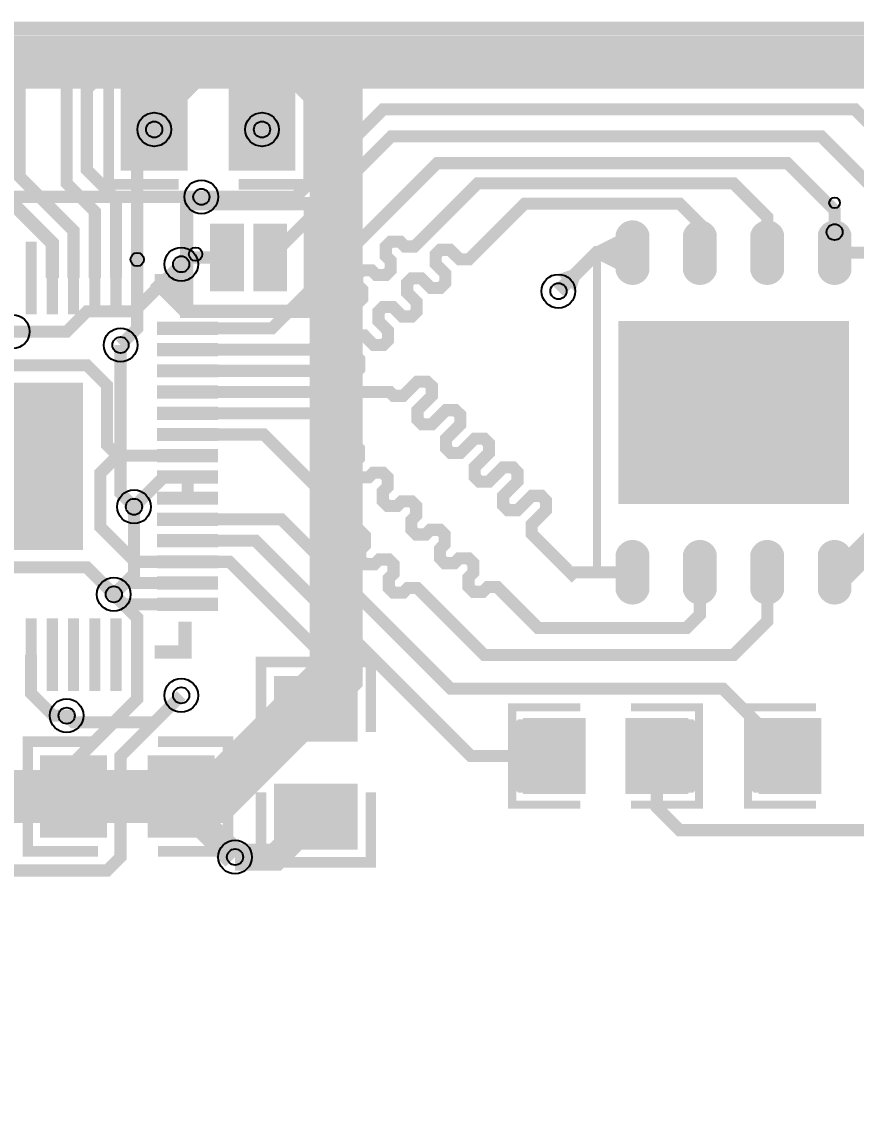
# Model space of a CAD drawing. Extents: x -5 to 8273, y -8280 to 5.
# Drawn here: x 4332 to 4951, y -801 to 5 of the extents above; entities that cross this region are included whole.
import ezdxf

# ---------------------------------------------------------------- set-up
doc = ezdxf.new("R2010")
doc.units = 9
for name, color, linetype, true_color in [('BoardOutLine', 7, 'Continuous', 0xff00ff), ('BottomLayer', 7, 'Continuous', 0x0000ff), ('Document', 7, 'Continuous', 0xffffff), ('Hole', 7, 'Continuous', 0x222222), ('Multi-Layer', 7, 'Continuous', 0xc0c0c0), ('TopLayer', 7, 'Continuous', 0xff0000), ('TopPasteMaskLayer', 7, 'Continuous', 0x808080), ('TopSilkLayer', 7, 'Continuous', 0xffcc00), ('TopSolderMaskLayer', 7, 'Continuous', 0x800080)]:
    doc.layers.add(name, color=color, linetype=linetype, true_color=true_color)

msp = doc.modelspace()

# ---------------------------------------------------------------- hatches: boundary and pattern name
at = {"layer": 'TopLayer'}
for points in [[(4452.83, -103.54), (4407.17, -103.54), (4407.17, -46.46), (4452.83, -46.46)], [(4532.83, -103.54), (4487.17, -103.54), (4487.17, -46.46), (4532.83, -46.46)], [(4496.5, -195), (4471.5, -195), (4471.5, -145), (4496.5, -145)], [(4528.5, -195), (4503.5, -195), (4503.5, -145), (4528.5, -145)], [(4796.44, -180.06, -0.785398), (4773.56, -180.06), (4773.56, -152.72, -0.785398), (4796.44, -152.72)], [(4846.44, -180.06, -0.785398), (4823.56, -180.06), (4823.56, -152.72, -0.785398), (4846.44, -152.72)], [(4896.44, -180.06, -0.785398), (4873.56, -180.06), (4873.56, -152.72, -0.785398), (4896.44, -152.72)], [(4946.44, -180.06, -0.785398), (4923.56, -180.06), (4923.56, -152.72, -0.785398), (4946.44, -152.72)], [(4773.56, -178.89), (4773.56, -153.89), (4758.61, -161.39), (4758.61, -171.39)], [(4342.56, -163.58), (4342.56, -206.89), (4334.69, -206.89), (4334.69, -163.58)], [(4358.31, -163.58), (4358.31, -206.89), (4350.44, -206.89), (4350.44, -163.58)], [(4374.05, -163.58), (4374.05, -206.89), (4366.18, -206.89), (4366.18, -163.58)], [(4389.8, -163.58), (4389.8, -206.89), (4381.93, -206.89), (4381.93, -163.58)], [(4405.55, -163.58), (4405.55, -206.89), (4397.68, -206.89), (4397.68, -163.58)], [(4421.3, -163.58), (4421.3, -206.89), (4413.43, -206.89), (4413.43, -163.58)], [(4742.48, -195.78), (4729.22, -182.52), (4738.5, -179.43), (4745.57, -186.5)], [(4476.42, -226.58), (4433.11, -226.58), (4433.11, -218.7), (4476.42, -218.7)], [(4944.65, -218.07), (4944.65, -351.93), (4775.35, -351.93), (4775.35, -218.07)], [(4476.42, -242.32), (4433.11, -242.32), (4433.11, -234.44), (4476.42, -234.44)], [(4476.42, -258.07), (4433.11, -258.07), (4433.11, -250.19), (4476.42, -250.19)], [(4376.03, -263.97), (4376.03, -386.02), (4253.98, -386.02), (4253.98, -263.97)], [(4476.42, -273.82), (4433.11, -273.82), (4433.11, -265.94), (4476.42, -265.94)], [(4476.42, -289.57), (4433.11, -289.57), (4433.11, -281.69), (4476.42, -281.69)], [(4476.42, -305.32), (4433.11, -305.32), (4433.11, -297.44), (4476.42, -297.44)], [(4476.42, -321.06), (4433.11, -321.06), (4433.11, -313.18), (4476.42, -313.18)], [(4476.42, -336.81), (4433.11, -336.81), (4433.11, -328.93), (4476.42, -328.93)], [(4476.42, -352.56), (4433.11, -352.56), (4433.11, -344.68), (4476.42, -344.68)], [(4476.42, -368.31), (4433.11, -368.31), (4433.11, -360.43), (4476.42, -360.43)], [(4476.42, -384.06), (4433.11, -384.06), (4433.11, -376.18), (4476.42, -376.18)], [(4796.44, -417.28, -0.785398), (4773.56, -417.28), (4773.56, -389.94, -0.785398), (4796.44, -389.94)], [(4846.44, -417.28, -0.785398), (4823.56, -417.28), (4823.56, -389.94, -0.785398), (4846.44, -389.94)], [(4896.44, -417.28, -0.785398), (4873.56, -417.28), (4873.56, -389.94, -0.785398), (4896.44, -389.94)], [(4946.44, -417.28, -0.785398), (4923.56, -417.28), (4923.56, -389.94, -0.785398), (4946.44, -389.94)], [(4476.42, -399.8), (4433.11, -399.8), (4433.11, -391.92), (4476.42, -391.92)], [(4476.42, -415.55), (4433.11, -415.55), (4433.11, -407.67), (4476.42, -407.67)], [(4476.42, -431.3), (4433.11, -431.3), (4433.11, -423.42), (4476.42, -423.42)], [(4334.69, -486.42), (4334.69, -443.11), (4342.56, -443.11), (4342.56, -486.42)], [(4350.44, -486.42), (4350.44, -443.11), (4358.31, -443.11), (4358.31, -486.42)], [(4366.18, -486.42), (4366.18, -443.11), (4374.05, -443.11), (4374.05, -486.42)], [(4381.93, -486.42), (4381.93, -443.11), (4389.8, -443.11), (4389.8, -486.42)], [(4397.68, -486.42), (4397.68, -443.11), (4405.55, -443.11), (4405.55, -486.42)], [(4413.43, -486.42), (4413.43, -443.11), (4421.3, -443.11), (4421.3, -486.42)], [(4578.54, -482.17), (4578.54, -527.83), (4521.46, -527.83), (4521.46, -482.17)], [(4749.25, -567.11), (4749.25, -512.89), (4704.66, -512.89), (4704.66, -567.11)], [(4780.75, -567.11), (4780.75, -512.89), (4825.34, -512.89), (4825.34, -567.11)], [(4924.25, -567.11), (4924.25, -512.89), (4879.66, -512.89), (4879.66, -567.11)], [(4392.83, -598.54), (4347.17, -598.54), (4347.17, -541.46), (4392.83, -541.46)], [(4472.83, -598.54), (4427.17, -598.54), (4427.17, -541.46), (4472.83, -541.46)], [(4578.54, -562.17), (4578.54, -607.83), (4521.46, -607.83), (4521.46, -562.17)]]:
    msp.add_hatch(color=256, dxfattribs=at).paths.add_polyline_path(points)
at = {"layer": 'TopPasteMaskLayer'}
for points in [[(4452.83, -103.54), (4407.17, -103.54), (4407.17, -46.46), (4452.83, -46.46)], [(4532.83, -103.54), (4487.17, -103.54), (4487.17, -46.46), (4532.83, -46.46)], [(4796.44, -180.06, -0.785398), (4773.56, -180.06), (4773.56, -152.72, -0.785398), (4796.44, -152.72)], [(4846.44, -180.06, -0.785398), (4823.56, -180.06), (4823.56, -152.72, -0.785398), (4846.44, -152.72)], [(4896.44, -180.06, -0.785398), (4873.56, -180.06), (4873.56, -152.72, -0.785398), (4896.44, -152.72)], [(4946.44, -180.06, -0.785398), (4923.56, -180.06), (4923.56, -152.72, -0.785398), (4946.44, -152.72)], [(4342.56, -163.58), (4334.69, -163.58), (4334.69, -206.89), (4342.56, -206.89)], [(4358.31, -163.58), (4350.44, -163.58), (4350.44, -206.89), (4358.31, -206.89)], [(4374.05, -163.58), (4366.18, -163.58), (4366.18, -206.89), (4374.05, -206.89)], [(4389.8, -163.58), (4381.93, -163.58), (4381.93, -206.89), (4389.8, -206.89)], [(4405.55, -163.58), (4397.68, -163.58), (4397.68, -206.89), (4405.55, -206.89)], [(4421.3, -163.58), (4413.43, -163.58), (4413.43, -206.89), (4421.3, -206.89)], [(4433.11, -226.58), (4476.42, -226.58), (4476.42, -218.7), (4433.11, -218.7)], [(4944.65, -218.07), (4944.65, -351.93), (4775.35, -351.93), (4775.35, -218.07)], [(4433.11, -242.32), (4476.42, -242.32), (4476.42, -234.44), (4433.11, -234.44)], [(4433.11, -258.07), (4476.42, -258.07), (4476.42, -250.19), (4433.11, -250.19)], [(4433.11, -273.82), (4476.42, -273.82), (4476.42, -265.94), (4433.11, -265.94)], [(4363.82, -276.18), (4363.82, -373.82), (4266.18, -373.82), (4266.18, -276.18)], [(4476.42, -281.69), (4433.11, -281.69), (4433.11, -289.57), (4476.42, -289.57)], [(4433.11, -305.32), (4476.42, -305.32), (4476.42, -297.44), (4433.11, -297.44)], [(4433.11, -321.06), (4476.42, -321.06), (4476.42, -313.18), (4433.11, -313.18)], [(4433.11, -336.81), (4476.42, -336.81), (4476.42, -328.93), (4433.11, -328.93)], [(4433.11, -352.56), (4476.42, -352.56), (4476.42, -344.68), (4433.11, -344.68)], [(4433.11, -368.31), (4476.42, -368.31), (4476.42, -360.43), (4433.11, -360.43)], [(4433.11, -384.06), (4476.42, -384.06), (4476.42, -376.18), (4433.11, -376.18)], [(4796.44, -417.28, -0.785398), (4773.56, -417.28), (4773.56, -389.94, -0.785398), (4796.44, -389.94)], [(4846.44, -417.28, -0.785398), (4823.56, -417.28), (4823.56, -389.94, -0.785398), (4846.44, -389.94)], [(4896.44, -417.28, -0.785398), (4873.56, -417.28), (4873.56, -389.94, -0.785398), (4896.44, -389.94)], [(4946.44, -417.28, -0.785398), (4923.56, -417.28), (4923.56, -389.94, -0.785398), (4946.44, -389.94)], [(4433.11, -399.8), (4476.42, -399.8), (4476.42, -391.92), (4433.11, -391.92)], [(4476.42, -407.67), (4433.11, -407.67), (4433.11, -415.55), (4476.42, -415.55)], [(4476.42, -423.42), (4433.11, -423.42), (4433.11, -431.3), (4476.42, -431.3)], [(4334.69, -486.42), (4342.56, -486.42), (4342.56, -443.11), (4334.69, -443.11)], [(4350.44, -486.42), (4358.31, -486.42), (4358.31, -443.11), (4350.44, -443.11)], [(4366.18, -486.42), (4374.05, -486.42), (4374.05, -443.11), (4366.18, -443.11)], [(4381.93, -486.42), (4389.8, -486.42), (4389.8, -443.11), (4381.93, -443.11)], [(4397.68, -486.42), (4405.55, -486.42), (4405.55, -443.11), (4397.68, -443.11)], [(4413.43, -486.42), (4421.3, -486.42), (4421.3, -443.11), (4413.43, -443.11)], [(4578.54, -482.17), (4578.54, -527.83), (4521.46, -527.83), (4521.46, -482.17)], [(4698.07, -565.2), (4698.07, -514.8), (4700.04, -512.83), (4745.32, -512.83), (4747.28, -514.8), (4747.48, -530.95), (4729.76, -530.95), (4729.76, -548.66), (4747.09, -548.66), (4747.28, -565.2), (4745.32, -567.17), (4700.04, -567.17)], [(4782.72, -565.2), (4782.72, -548.66), (4800.24, -548.66), (4800.24, -530.95), (4782.91, -530.95), (4782.72, -514.8), (4784.68, -512.83), (4829.96, -512.83), (4831.93, -514.8), (4831.93, -565.2), (4829.96, -567.17), (4784.68, -567.17)], [(4873.07, -565.2), (4873.07, -514.8), (4875.04, -512.83), (4920.32, -512.83), (4922.28, -514.8), (4922.48, -530.95), (4904.76, -530.95), (4904.76, -548.66), (4922.09, -548.66), (4922.28, -565.2), (4920.32, -567.17), (4875.04, -567.17)], [(4392.83, -598.54), (4347.17, -598.54), (4347.17, -541.46), (4392.83, -541.46)], [(4472.83, -598.54), (4427.17, -598.54), (4427.17, -541.46), (4472.83, -541.46)], [(4578.54, -562.17), (4578.54, -607.83), (4521.46, -607.83), (4521.46, -562.17)]]:
    msp.add_hatch(color=256, dxfattribs=at).paths.add_polyline_path(points)
at = {"layer": 'TopSolderMaskLayer'}
for points in [[(4454.83, -105.54), (4405.17, -105.54), (4405.17, -44.46), (4454.83, -44.46)], [(4534.83, -105.54), (4485.17, -105.54), (4485.17, -44.46), (4534.83, -44.46)], [(4797.44, -180.61, -0.785398), (4772.56, -180.61), (4772.56, -152.17, -0.785398), (4797.44, -152.17)], [(4847.44, -180.61, -0.785398), (4822.56, -180.61), (4822.56, -152.17, -0.785398), (4847.44, -152.17)], [(4897.44, -180.61, -0.785398), (4872.56, -180.61), (4872.56, -152.17, -0.785398), (4897.44, -152.17)], [(4947.44, -180.61, -0.785398), (4922.56, -180.61), (4922.56, -152.17, -0.785398), (4947.44, -152.17)], [(4342.74, -158.16), (4342.74, -212.3), (4334.51, -212.3), (4334.51, -158.16)], [(4358.49, -158.16), (4358.49, -212.3), (4350.26, -212.3), (4350.26, -158.16)], [(4374.23, -158.16), (4374.23, -212.3), (4366, -212.3), (4366, -158.16)], [(4389.98, -158.16), (4389.98, -212.3), (4381.75, -212.3), (4381.75, -158.16)], [(4405.73, -158.16), (4405.73, -212.3), (4397.5, -212.3), (4397.5, -158.16)], [(4421.48, -158.16), (4421.48, -212.3), (4413.25, -212.3), (4413.25, -158.16)], [(4945.65, -217.07), (4945.65, -352.93), (4774.35, -352.93), (4774.35, -217.07)], [(4477.4, -227.56), (4432.12, -227.56), (4432.12, -217.72), (4477.4, -217.72)], [(4477.4, -243.3), (4432.12, -243.3), (4432.12, -233.46), (4477.4, -233.46)], [(4477.4, -259.05), (4432.12, -259.05), (4432.12, -249.21), (4477.4, -249.21)], [(4377.01, -262.99), (4377.01, -387.01), (4252.99, -387.01), (4252.99, -262.99)], [(4477.4, -274.8), (4432.12, -274.8), (4432.12, -264.96), (4477.4, -264.96)], [(4477.4, -290.55), (4432.12, -290.55), (4432.12, -280.71), (4477.4, -280.71)], [(4477.4, -306.3), (4432.12, -306.3), (4432.12, -296.46), (4477.4, -296.46)], [(4477.4, -322.04), (4432.12, -322.04), (4432.12, -312.2), (4477.4, -312.2)], [(4477.4, -337.79), (4432.12, -337.79), (4432.12, -327.95), (4477.4, -327.95)], [(4477.4, -353.54), (4432.12, -353.54), (4432.12, -343.7), (4477.4, -343.7)], [(4477.4, -369.29), (4432.12, -369.29), (4432.12, -359.45), (4477.4, -359.45)], [(4477.4, -385.04), (4432.12, -385.04), (4432.12, -375.2), (4477.4, -375.2)], [(4797.44, -417.83, -0.785398), (4772.56, -417.83), (4772.56, -389.39, -0.785398), (4797.44, -389.39)], [(4847.44, -417.83, -0.785398), (4822.56, -417.83), (4822.56, -389.39, -0.785398), (4847.44, -389.39)], [(4897.44, -417.83, -0.785398), (4872.56, -417.83), (4872.56, -389.39, -0.785398), (4897.44, -389.39)], [(4947.44, -417.83, -0.785398), (4922.56, -417.83), (4922.56, -389.39, -0.785398), (4947.44, -389.39)], [(4477.4, -400.78), (4432.12, -400.78), (4432.12, -390.94), (4477.4, -390.94)], [(4477.4, -416.53), (4432.12, -416.53), (4432.12, -406.69), (4477.4, -406.69)], [(4477.4, -432.28), (4432.12, -432.28), (4432.12, -422.44), (4477.4, -422.44)], [(4334.51, -491.84), (4334.51, -437.7), (4342.74, -437.7), (4342.74, -491.84)], [(4350.26, -491.84), (4350.26, -437.7), (4358.49, -437.7), (4358.49, -491.84)], [(4366, -491.84), (4366, -437.7), (4374.23, -437.7), (4374.23, -491.84)], [(4381.75, -491.84), (4381.75, -437.7), (4389.98, -437.7), (4389.98, -491.84)], [(4397.5, -491.84), (4397.5, -437.7), (4405.73, -437.7), (4405.73, -491.84)], [(4413.25, -491.84), (4413.25, -437.7), (4421.48, -437.7), (4421.48, -491.84)], [(4581.04, -480.56), (4581.04, -529.44), (4518.96, -529.44), (4518.96, -480.56)], [(4750.25, -568.11), (4750.25, -511.89), (4703.66, -511.89), (4703.66, -568.11)], [(4779.75, -568.11), (4779.75, -511.89), (4826.34, -511.89), (4826.34, -568.11)], [(4925.25, -568.11), (4925.25, -511.89), (4878.66, -511.89), (4878.66, -568.11)], [(4394.83, -600.54), (4345.17, -600.54), (4345.17, -539.46), (4394.83, -539.46)], [(4474.83, -600.54), (4425.17, -600.54), (4425.17, -539.46), (4474.83, -539.46)], [(4581.04, -560.56), (4581.04, -609.44), (4518.96, -609.44), (4518.96, -560.56)]]:
    msp.add_hatch(color=256, dxfattribs=at).paths.add_polyline_path(points)

# ---------------------------------------------------------------- linework, layer by layer
at = {"layer": 'BoardOutLine', "const_width": 10}
msp.add_lwpolyline([(0, 0), (8267.7, 0), (8267.7, -8267.7), (0, -8267.7), (0, 0)], close=True, dxfattribs=at)
at = {"layer": 'BottomLayer'}
for points, const_width in [([(4245, -570), (4475, -570), (4565, -480), (4565, -50), (4540, -25), (4455, -25), (4430, -50), (4430, -75)], 39.37), ([(4480, -25), (4300, -25), (4275, -50), (4275, -85)], 39.37), ([(4515, -25), (5525, -25), (5585, -85), (5585, -590), (5595, -600)], 39.37), ([(4465, -125), (4325, -125), (4305, -145)], 9), ([(4325, -225), (4365, -225), (4380, -210), (4415, -210), (4450, -175)], 9), ([(4415, -355), (4405, -345), (4405, -235)], 9), ([(4400, -420), (4415, -405), (4415, -355)], 9), ([(4450, -495), (4430, -515), (4370, -515), (4365, -510)], 9)]:
    msp.add_lwpolyline(points, dxfattribs=dict(at, const_width=const_width))
at = {"layer": 'Document'}
for centre, radius in [((4935, -151.14), 5.91), ((4417.37, -171.46), 5)]:
    msp.add_circle(centre, radius, dxfattribs=at)
at = {"layer": 'Hole'}
for centre in [(4430, -75), (4510, -75), (4465, -125), (4450, -175), (4730, -195), (4405, -235), (4415, -355), (4400, -420), (4450, -495), (4365, -510), (4490, -615)]:
    msp.add_circle(centre, 6, dxfattribs=at)
at = {"layer": 'Multi-Layer'}
for centre in [(4430, -75), (4510, -75), (4465, -125), (4450, -175), (4730, -195), (4325, -225), (4405, -235), (4415, -355), (4400, -420), (4450, -495), (4365, -510), (4490, -615)]:
    msp.add_circle(centre, 12.5, dxfattribs=at)
at = {"layer": 'TopLayer'}
for points, const_width in [([(4385.86, -185.23), (4385.86, -135.86), (4365, -115), (4365, -35), (4390, -10), (6260, -10), (6285, -35)], 9), ([(2695, -450), (2695, -445), (2850, -290), (3365, -290), (3450, -205), (3450, -105), (3525, -30), (4135, -30), (4150, -15), (4310, -15), (4330, -35), (4330, -110), (4370.1, -150.1), (4370.1, -185.2)], 9), ([(4401.6, -185.2), (4401.6, -126.6), (4380, -105), (4380, -45), (4400, -25), (6225, -25), (6244, -44), (6244, -80)], 9), ([(2695, -550), (2740, -550), (2795, -495), (2795, -375), (2860, -310), (3370, -310), (3470, -210), (3470, -110), (3530, -50), (4145, -50), (4160, -35), (4305, -35), (4310, -40), (4310, -115), (4354.4, -159.4), (4354.4, -185.2)], 10), ([(5009, -95), (4985, -95), (4950, -60), (4600, -60), (4535, -125), (4465, -125)], 9), ([(5815, -250), (5590, -250), (5545, -205), (5425, -205), (5350, -280), (5285, -280), (5265, -260), (5265, -80), (5245, -60), (5095, -60), (5070, -85), (5070, -135), (5055, -150), (4995, -150), (4925, -80), (4606, -80), (4516, -170)], 9), ([(4417.36, -185.23), (4417.36, -87.64), (4430, -75), (4430, -75)], 9), ([(4935, -166.4), (4935, -135), (4900, -100), (4640, -100), (4517.4, -222.6), (4454.8, -222.6)], 9), ([(4454.8, -238.4), (4546.6, -238.4), (4563.1, -221.9), (4563.1, -214.9), (4559.5, -211.3), (4559.5, -204.3), (4563.1, -200.7), (4570.1, -200.7), (4573.7, -204.3), (4580.7, -204.3), (4584.3, -200.7), (4584.3, -193.7), (4580.7, -190.1), (4580.7, -183), (4584.3, -179.5), (4591.3, -179.5), (4594.9, -183), (4601.9, -183), (4605.5, -179.5), (4605.5, -172.4), (4601.9, -168.9), (4601.9, -161.8), (4605.5, -158.3), (4612.6, -158.3), (4616.1, -161.8), (4623.2, -161.8), (4670, -115), (4860, -115), (4885, -140), (4885, -166.4)], 9), ([(4454.8, -254.1), (4580.9, -254.1), (4582.3, -252.7), (4582.3, -245.6), (4575.3, -238.5), (4575.3, -231.5), (4578.8, -227.9), (4585.9, -227.9), (4592.9, -235), (4600, -235), (4603.5, -231.5), (4603.5, -224.4), (4596.5, -217.3), (4596.5, -210.2), (4600, -206.7), (4607.1, -206.7), (4614.2, -213.8), (4621.2, -213.8), (4624.8, -210.2), (4624.8, -203.2), (4617.7, -196.1), (4617.7, -189), (4621.2, -185.5), (4628.3, -185.5), (4635.4, -192.6), (4642.4, -192.6), (4646, -189), (4646, -182), (4638.9, -174.9), (4638.9, -167.8), (4642.4, -164.3), (4649.5, -164.3), (4656.6, -171.3), (4663.7, -171.3), (4705, -130), (4820, -130), (4835, -145), (4835, -166.4)], 9), ([(4484, -170), (4455, -170), (4450, -175)], 9), ([(4785, -166.4), (4758.6, -166.4), (4730, -195)], 10), ([(4935, -166.39), (5106.39, -166.39), (5125, -185), (5125, -240), (5110, -255), (5025, -255), (5010, -270), (5010, -410), (5030, -430)], 9), ([(4405, -235), (4417.36, -222.64), (4417.36, -185.23)], 9), ([(4935, -403.61), (4941.39, -403.61), (4980, -365), (4980, -240), (5005, -215), (5070, -215)], 20), ([(4220, -290), (4220, -260), (4230, -250), (4380, -250), (4395, -265), (4395, -309.2), (4402.9, -317.1)], 9), ([(4454.8, -269.9), (4604.9, -269.9), (4607.7, -272.7), (4614.8, -272.7), (4625.4, -262.1), (4632.4, -262.1), (4636, -265.6), (4636, -272.7), (4625.4, -283.3), (4625.4, -290.4), (4628.9, -293.9), (4636, -293.9), (4646.6, -283.3), (4653.6, -283.3), (4657.2, -286.8), (4657.2, -293.9), (4646.6, -304.5), (4646.6, -311.6), (4650.1, -315.1), (4657.2, -315.1), (4667.8, -304.5), (4674.9, -304.5), (4678.4, -308), (4678.4, -315.1), (4667.8, -325.7), (4667.8, -332.8), (4671.3, -336.3), (4678.4, -336.3), (4689, -325.7), (4696.1, -325.7), (4699.6, -329.3), (4699.6, -336.3), (4689, -346.9), (4689, -354), (4692.5, -357.5), (4699.6, -357.5), (4710.2, -346.9), (4717.3, -346.9), (4720.8, -350.5), (4720.8, -357.5), (4710.2, -368.1), (4710.2, -375.2), (4740, -405), (4741.4, -403.6), (4785, -403.6)], 9), ([(4454.8, -285.6), (4555.6, -285.6), (4560.8, -290.8), (4560.8, -297.9), (4557.3, -301.4), (4557.3, -308.5), (4560.8, -312), (4567.9, -312), (4571.4, -308.5), (4578.5, -308.5), (4582, -312), (4582, -319.1), (4578.5, -322.6), (4578.5, -329.7), (4582, -333.2), (4589.1, -333.2), (4592.6, -329.7), (4599.7, -329.7), (4603.2, -333.2), (4603.2, -340.3), (4599.7, -343.8), (4599.7, -350.9), (4603.2, -354.4), (4610.3, -354.4), (4613.8, -350.9), (4620.9, -350.9), (4624.4, -354.4), (4624.4, -361.5), (4620.9, -365), (4620.9, -372.1), (4624.4, -375.6), (4631.5, -375.6), (4635, -372.1), (4642.1, -372.1), (4645.6, -375.6), (4645.6, -382.7), (4642.1, -386.3), (4642.1, -393.3), (4645.6, -396.9), (4652.7, -396.9), (4656.3, -393.3), (4663.3, -393.3), (4666.9, -396.9), (4666.9, -403.9), (4663.3, -407.5), (4663.3, -414.5), (4666.9, -418.1), (4673.9, -418.1), (4677.5, -414.5), (4684.5, -414.5), (4715, -445), (4825, -445), (4835, -435), (4835, -403.6)], 9), ([(4454.8, -301.4), (4511.4, -301.4), (4565.2, -355.2), (4565.2, -362.3), (4561.7, -365.8), (4561.7, -372.9), (4565.2, -376.4), (4572.3, -376.4), (4575.8, -372.9), (4582.9, -372.9), (4586.4, -376.4), (4586.4, -383.5), (4582.9, -387), (4582.9, -394.1), (4586.4, -397.6), (4593.5, -397.6), (4597, -394.1), (4604.1, -394.1), (4607.6, -397.6), (4607.6, -404.7), (4604.1, -408.2), (4604.1, -415.3), (4607.6, -418.8), (4614.7, -418.8), (4618.2, -415.3), (4625.3, -415.3), (4675, -465), (4860, -465), (4885, -440), (4885, -403.6)], 9), ([(4454.8, -317.1), (4402.9, -317.1), (4390, -330), (4390, -370), (4415.9, -395.9), (4454.8, -395.9)], 9), ([(4400, -420), (4380, -400), (4250, -400), (4240, -390), (4240, -350), (4215, -325)], 9), ([(4454.77, -332.87), (4437.13, -332.87), (4415, -355)], 9), ([(4454.76, -348.62), (4454.76, -332.87)], 9), ([(4454.8, -364.4), (4524.4, -364.4), (4650, -490), (4852, -490), (4902, -540)], 9), ([(4454.77, -380.12), (4505.12, -380.12), (4665, -540), (4726.96, -540)], 9), ([(4454.77, -395.86), (4485.86, -395.86), (4550, -460), (4550, -505)], 9), ([(4454.77, -411.61), (4408.39, -411.61), (4400, -420)], 9), ([(4417.36, -464.77), (4417.36, -437.36), (4400, -420), (4407.36, -427.36), (4454.77, -427.36)], 9), ([(4400, -420), (4400, -420.27), (4417.36, -437.63)], 9), ([(4338.6, -464.8), (4338.6, -493.6), (4355, -510), (4370, -510)], 9), ([(4417.36, -464.77), (4417.36, -497.63), (4370, -545), (4370, -570)], 9), ([(3688, -595), (3800, -595), (3855, -650), (4080, -650), (4105, -625), (4395, -625), (4405, -615), (4405, -540), (4450, -495)], 9), ([(5285, -595), (4820, -595), (4803.04, -578.04), (4803.04, -540)], 9), ([(4245, -570), (4370, -570)], 39.37), ([(4450, -570), (4450, -575), (4490, -615)], 20), ([(4550, -585), (4520, -615), (4490, -615)], 20)]:
    msp.add_lwpolyline(points, dxfattribs=dict(at, const_width=const_width))
at = {"layer": 'TopSilkLayer'}
for points, const_width in [([(4448.16, -34.26), (4396.19, -34.26), (4396.19, -115.76), (4448.16, -115.76)], 7.87), ([(4492.73, -34.26), (4544.7, -34.26), (4544.7, -115.76), (4492.73, -115.76)], 7.87), ([(4758.57, -406.11), (4758.57, -163.89)], 6), ([(4430.4, -187.2), (4452.8, -209.6)], 10), ([(4430.4, -187.2), (4452.8, -187.2)], 10), ([(4452.8, -197.4), (4448.98, -197.4), (4438.78, -187.2)], 10), ([(4452.8, -187.2), (4452.8, -209.6)], 10), ([(4452.8, -440.4), (4452.8, -462.79), (4430.4, -462.79)], 10), ([(4509.26, -522.27), (4509.26, -470.3), (4590.76, -470.3), (4590.76, -522.27)], 7.87), ([(4746.25, -576.11), (4695.66, -576.11), (4695.66, -503.89), (4746.25, -503.89)], 6), ([(4783.75, -576.11), (4834.34, -576.11), (4834.34, -503.89), (4783.75, -503.89)], 6), ([(4921.25, -576.11), (4870.66, -576.11), (4870.66, -503.89), (4921.25, -503.89)], 6), ([(4388.16, -529.26), (4336.19, -529.26), (4336.19, -610.76), (4388.16, -610.76)], 7.87), ([(4432.73, -529.26), (4484.7, -529.26), (4484.7, -610.76), (4432.73, -610.76)], 7.87), ([(4509.26, -566.84), (4509.26, -618.81), (4590.76, -618.81), (4590.76, -566.84)], 7.87)]:
    msp.add_lwpolyline(points, dxfattribs=dict(at, const_width=const_width))
at = {"layer": 'TopSilkLayer', "const_width": 10}
msp.add_lwpolyline([(4546, -210), (4454, -210), (4454, -130), (4546, -130), (4546, -210)], close=True, dxfattribs=at)
at = {"layer": 'TopSilkLayer'}
for centre, radius in [((4935, -129.47), 3.94), ((4460.68, -167.52), 5)]:
    msp.add_circle(centre, radius, dxfattribs=at)

doc.saveas('drawing.dxf')
